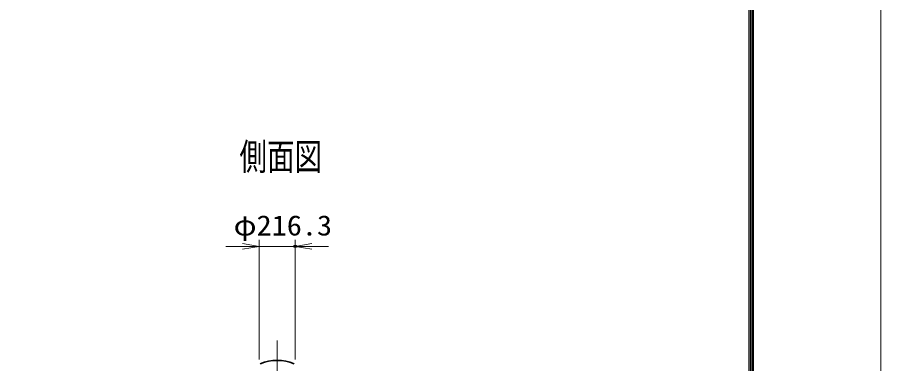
# Model space of a CAD drawing. Units: millimetres, scale not verified. Extents: x -11880 to 11880, y -8400 to 8400.
# Drawn here: x 6693 to 11880, y 721 to 2801 of the extents above; entities that cross this region are included whole.
import ezdxf
from ezdxf.enums import TextEntityAlignment as Align

# ---------------------------------------------------------------- set-up
doc = ezdxf.new("R2010")
doc.units = ezdxf.units.MM
doc.header["$LTSCALE"] = 30
doc.header["$PDMODE"] = 32
doc.header["$PDSIZE"] = 15
doc.linetypes.add('USER1', pattern=[18, 12, -1.5, 3, -1.5])
for name, color, linetype, lineweight in [('0-0_D-TTL', 7, 'Continuous', 18), ('0-1_外形線', 7, 'Continuous', 35), ('0-2_軸線', 200, 'USER1', 15), ('0-4_寸法線', 4, 'Continuous', 18), ('0-5_0', 7, 'Continuous', 18)]:
    doc.layers.add(name, color=color, linetype=linetype, lineweight=lineweight)
doc.layers.add('0-6_Defpoints', color=7, linetype='Continuous')
doc.layers.add('1-4_文字', color=254, linetype='Continuous')
doc.styles.add('ＭＳ ゴシック', font='')
doc.styles.get('ＭＳ ゴシック').set_extended_font_data('MS Gothic')

# ---------------------------------------------------------------- blocks, each defined once
blk = doc.blocks.new('_Open')
at = {"layer": '0-5_0', "color": 4}
blk.add_line((-30, 5), (0, 0), dxfattribs=at)
blk.add_lwpolyline([(-30, -5), (0, 0), (-30, 0)], dxfattribs=at)

msp = doc.modelspace()

# ---------------------------------------------------------------- linework, layer by layer
at = {"layer": '0-0_D-TTL'}
for points in [[(-11880, -8400.08), (11880, -8400.08), (11880, 8399.92), (-11880, 8399.92)], [(-11116.29, 7779.34), (11116.29, 7779.34), (11116.29, -7777.8), (-11116.29, -7777.8)], [(-11109.21, 7772.27), (11109.21, 7772.27), (11109.21, -7770.73), (-11109.21, -7770.73)], [(-11102.14, 7765.2), (11102.14, 7765.2), (11102.14, -7763.66), (-11102.14, -7763.66)], [(-11095.07, 7758.13), (11095.07, 7758.13), (11095.07, -7756.58), (-11095.07, -7756.58)], [(-11088, 7751.06), (11088, 7751.06), (11088, -7749.51), (-11088, -7749.51)]]:
    msp.add_lwpolyline(points, close=True, dxfattribs=at)
at = {"layer": '0-1_外形線'}
msp.add_arc((8254.11, 474.41), 266.94, 67.67999, 112.32001, dxfattribs=at)
at = {"layer": '0-2_軸線'}
msp.add_line((8254.11, 860.93), (8254.11, -1373.12), dxfattribs=at)
at = {"layer": '0-4_寸法線'}
for p, q in [((8145.96, 746.35), (8145.96, 1465.84)), ((8362.26, 746.35), (8362.26, 1465.84)), ((8045.96, 1425.84), (7945.96, 1425.84)), ((8145.96, 1425.84), (8362.26, 1425.84)), ((8462.26, 1425.84), (8562.26, 1425.84))]:
    msp.add_line(p, q, dxfattribs=at)
at = {"layer": '0-6_Defpoints'}
msp.add_point((8362.26, 1425.84), dxfattribs=at)

# ---------------------------------------------------------------- block references
at = {"layer": '0-4_寸法線', "xscale": 3.333333, "yscale": 3.333333}
msp.add_blockref('_Open', (8145.96, 1425.84), dxfattribs=at)
at = {"layer": '0-4_寸法線', "xscale": 3.333333, "yscale": 3.333333, "rotation": 180}
msp.add_blockref('_Open', (8362.26, 1425.84), dxfattribs=at)

# ---------------------------------------------------------------- texts
at = {"layer": '0-4_寸法線', "color": 254, "style": 'ＭＳ ゴシック', "width": 1.1}
msp.add_text('φ216.3', height=121.2, dxfattribs=at).set_placement((7992.51, 1454.52), align=Align.BOTTOM_LEFT)
at = {"layer": '1-4_文字', "style": 'ＭＳ ゴシック', "width": 0.75}
msp.add_text('側面図', height=161.7, dxfattribs=at).set_placement((8027.51, 1834.94), align=Align.BOTTOM_LEFT)

doc.saveas('drawing.dxf')
